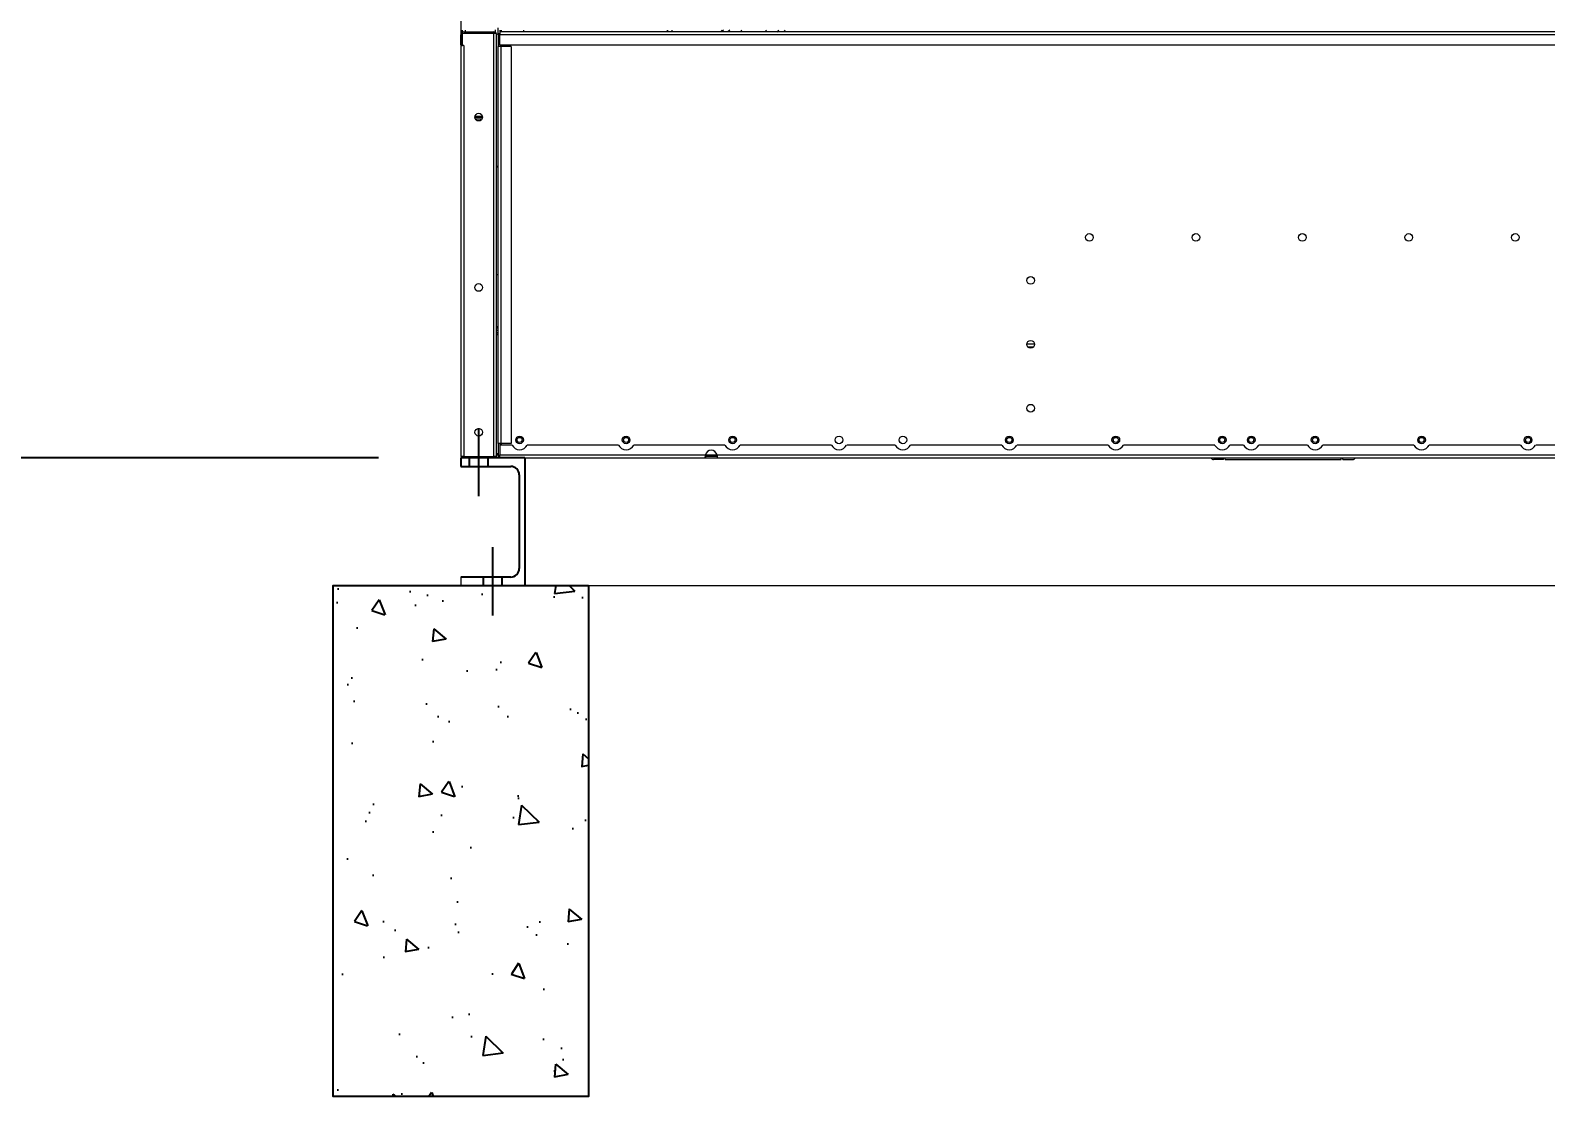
# Model space of a CAD drawing. Header units: millimetres. Extents: x 3692 to 33099, y 2878 to 23673.
# Drawn here: x 22514 to 24293, y 8867 to 10119 of the extents above; entities that cross this region are included whole.
import ezdxf

# ---------------------------------------------------------------- set-up
doc = ezdxf.new("R2010")
doc.units = ezdxf.units.MM
doc.linetypes.add('CENTERX2', pattern=[4, 2.5, -0.5, 0.5, -0.5])
doc.layers.add('냉각탑_dim', color=1, linetype='Continuous')
doc.styles.add('HY울릉도L', font='')
doc.styles.get('HY울릉도L').set_extended_font_data('HY울릉도L')
doc.dimstyles.new('성지DIM', dxfattribs={"dimtxt": 3.5, "dimasz": 3, "dimexe": 1, "dimexo": 2.5, "dimgap": 2, "dimtad": 1, "dimdec": 0, "dimzin": 3, "dimdsep": 46, "dimtxsty": 'HY울릉도L', "dimblk": 'ARCHTICK', "dimcen": -2, "dimclrd": 256, "dimclre": 256, "dimclrt": 7, "dimadec": 0, "dimazin": 0, "dimtfac": 1, "dimtdec": 0, "dimtofl": 0, "dimtmove": 0, "dimatfit": 3, "dimfxl": 1, "dimtolj": 1, "dimtzin": 0, "dimlwe": -1, "dimarcsym": 0})

# ---------------------------------------------------------------- blocks, each defined once
blk = doc.blocks.new('_ArchTick')
at = {"color": 0, "linetype": 'ByBlock', "const_width": 0.15}
blk.add_lwpolyline([(-0.5, -0.5), (0.5, 0.5)], dxfattribs=at)
blk = doc.blocks.new('*D339')
at = {"layer": 'Defpoints', "color": 0, "transparency": 16777216}
for p in [(23023, 12616.9), (22289.1, 9616.9), (23023, 9616.9)]:
    blk.add_point(p, dxfattribs=at)
at = {"layer": '냉각탑_dim', "transparency": 16777216}
for p, q in [((22923, 12616.9), (22249.1, 12616.9)), ((22923, 9616.9), (22249.1, 9616.9))]:
    blk.add_line(p, q, dxfattribs=at)
at = {"layer": '냉각탑_dim', "lineweight": -2, "transparency": 16777216}
blk.add_line((22289.1, 12616.9), (22289.1, 9616.9), dxfattribs=at)
at = {"layer": '냉각탑_dim', "lineweight": -2, "transparency": 16777216, "xscale": 120, "yscale": 120, "zscale": 120}
for p, rotation in [((22289.1, 12616.9), 90), ((22289.1, 9616.9), 270)]:
    blk.add_blockref('_ArchTick', p, dxfattribs=dict(at, rotation=rotation))
at = {"layer": '냉각탑_dim', "color": 7, "transparency": 16777216, "insert": (22139.1, 11116.9), "char_height": 140, "attachment_point": 5, "rotation": 90, "style": 'HY울릉도L'}
blk.add_mtext('\\A1;3000', dxfattribs=at)
blk = doc.blocks.new('2')
at = {"color": 7, "lineweight": 20, "ltscale": 0.44375}
blk.add_line((23019.6, 11083.1), (23019.6, 10018.1), dxfattribs=at)
at = {"color": 7, "lineweight": 20, "ltscale": 0.004833}
for p, q in [((23019.6, 10101.9), (23019.6, 10113.5)), ((23065.3, 10101.9), (23065.3, 10113.5)), ((23078.6, 10099.9), (23067, 10099.9)), ((23065.3, 9631.9), (23065.3, 9620.3)), ((23078.6, 9633.9), (23067, 9633.9)), ((23915.1, 9614.9), (23903.5, 9614.9)), ((24055.1, 9614.9), (24066.7, 9614.9))]:
    blk.add_line(p, q, dxfattribs=at)
at = {"color": 7, "lineweight": 20, "ltscale": 0.000958937}
blk.add_line((23021.6, 10116.6), (23021.6, 10118.9), dxfattribs=at)
at = {"color": 7, "lineweight": 20, "ltscale": 0.005875}
for p, q in [((23021.6, 10101.1), (23021.6, 10115.2)), ((23063.6, 10114), (23063.6, 10099.9)), ((23063.6, 9633.9), (23063.6, 9619.8))]:
    blk.add_line(p, q, dxfattribs=at)
at = {"color": 7, "lineweight": 20, "ltscale": 0.01525}
for p, q in [((23058.2, 10115.2), (23021.6, 10115.2)), ((23058.2, 9616.9), (23021.6, 9616.9))]:
    blk.add_line(p, q, dxfattribs=at)
at = {"color": 7, "lineweight": 20, "ltscale": 0.014667}
for p, q in [((23023, 10116.9), (23058.2, 10116.9)), ((23023, 9618.6), (23058.2, 9618.6))]:
    blk.add_line(p, q, dxfattribs=at)
at = {"color": 7, "lineweight": 20, "ltscale": 0.000834157}
blk.add_line((23025, 10116.9), (23025, 10118.9), dxfattribs=at)
at = {"color": 7, "lineweight": 20, "ltscale": 0.000708334}
blk.add_line((23058.2, 10115.2), (23058.2, 10116.9), dxfattribs=at)
at = {"color": 7, "lineweight": 20, "ltscale": 0.001131}
for p, q in [((23060.9, 10115.2), (23058.2, 10115.2)), ((23060.9, 9618.6), (23058.2, 9618.6))]:
    blk.add_line(p, q, dxfattribs=at)
at = {"color": 7, "lineweight": 20, "ltscale": 0.206917}
blk.add_line((23058.2, 9618.6), (23058.2, 10115.2), dxfattribs=at)
at = {"color": 7, "lineweight": 20, "ltscale": 0.000414935}
for p, q in [((23059.9, 10115.2), (23060.6, 10115.9)), ((23062.6, 9769.9), (23061.9, 9770.6)), ((23059.9, 9618.6), (23060.6, 9617.9))]:
    blk.add_line(p, q, dxfattribs=at)
at = {"color": 7, "lineweight": 20, "ltscale": 0.00126}
blk.add_line((23060.2, 10116.2), (23060.2, 10119.3), dxfattribs=at)
at = {"color": 7, "lineweight": 20, "ltscale": 2.54818e-05}
blk.add_line((23061.6, 10113.5), (23061.6, 10113.5), dxfattribs=at)
at = {"color": 7, "lineweight": 20, "ltscale": 0.2055}
blk.add_line((23061.6, 9620.3), (23061.6, 10113.5), dxfattribs=at)
at = {"color": 7, "lineweight": 20, "ltscale": 0.002815}
blk.add_line((23063.6, 10114.9), (23063.6, 10121.6), dxfattribs=at)
at = {"color": 7, "lineweight": 20, "ltscale": 0.000708333}
for p, q in [((23065.3, 10114.9), (23063.6, 10114.9)), ((23065.3, 10114), (23063.6, 10114)), ((23021.6, 9618.6), (23021.6, 9616.9)), ((23058.2, 9618.6), (23058.2, 9616.9)), ((23065.3, 9619.8), (23063.6, 9619.8)), ((23065.3, 9618.9), (23063.6, 9618.9))]:
    blk.add_line(p, q, dxfattribs=at)
at = {"color": 7, "lineweight": 20, "ltscale": 0.000375}
for p, q in [((23063.6, 10114), (23063.6, 10114.9)), ((23063.6, 9619.8), (23063.6, 9618.9))]:
    blk.add_line(p, q, dxfattribs=at)
at = {"color": 7, "lineweight": 20}
for p, q in [((25973.9, 10116.9), (23065.3, 10116.9)), ((25973.9, 10113.5), (23065.3, 10113.5)), ((23888.1, 10101.9), (25537.1, 10101.9)), ((23097.2, 9616.9), (25942, 9616.9))]:
    blk.add_line(p, q, dxfattribs=at)
at = {"color": 7, "lineweight": 20, "ltscale": 0.001417}
for p, q in [((23065.3, 10116.9), (23065.3, 10113.5)), ((23067, 10099.9), (23063.6, 10099.9)), ((23067, 9633.9), (23063.6, 9633.9)), ((23023, 9618.6), (23019.6, 9618.6)), ((23065.3, 9616.9), (23065.3, 9620.3))]:
    blk.add_line(p, q, dxfattribs=at)
at = {"color": 7, "lineweight": 20, "ltscale": 0.000881921}
blk.add_line((23065.6, 10116.9), (23065.6, 10119), dxfattribs=at)
at = {"color": 7, "lineweight": 20, "ltscale": 0.000833333}
for p, q in [((23067, 10118.9), (23067, 10116.9)), ((23093.6, 10116.9), (23093.6, 10118.9)), ((23021.6, 10101.9), (23019.6, 10101.9)), ((23021.6, 10101.1), (23019.6, 10101.1)), ((23019.6, 10101.1), (23021.6, 10101.1)), ((23065.6, 10099.9), (23063.6, 10099.9)), ((23065.6, 10099.9), (23065.6, 10101.9)), ((23067, 10101.9), (23067, 10099.9)), ((23063.6, 9763.7), (23061.6, 9763.7)), ((23063.6, 9761.9), (23061.6, 9761.9)), ((23067, 9633.9), (23067, 9631.9)), ((23306.9, 9618.9), (23306.9, 9616.9)), ((23320.4, 9618.9), (23320.4, 9616.9)), ((23915.1, 9614.9), (23915.1, 9616.9)), ((24055.1, 9614.9), (24055.1, 9616.9))]:
    blk.add_line(p, q, dxfattribs=at)
at = {"color": 7, "lineweight": 20, "ltscale": 0.00083243}
for p, q in [((23262.4, 10116.9), (23262.4, 10118.9)), ((23262.5, 10116.9), (23262.5, 10118.9)), ((23267.7, 10116.9), (23267.7, 10118.9))]:
    blk.add_line(p, q, dxfattribs=at)
at = {"color": 7, "lineweight": 20, "ltscale": 0.00121}
for p, q in [((23326.5, 10118.9), (23324.4, 10116.9)), ((23327.8, 10118.9), (23325.7, 10116.9)), ((23335.3, 10118.9), (23333.2, 10116.9)), ((23347.5, 10116.9), (23349.6, 10118.9)), ((23378.6, 10118.9), (23376.5, 10116.9)), ((23390.7, 10116.9), (23392.8, 10118.9)), ((23398.3, 10116.9), (23400.4, 10118.9))]:
    blk.add_line(p, q, dxfattribs=at)
at = {"color": 7, "lineweight": 20, "ltscale": 0.201042}
for p, q in [((23019.6, 10101.1), (23019.6, 9618.6)), ((23023, 10101.1), (23023, 9618.6))]:
    blk.add_line(p, q, dxfattribs=at)
at = {"color": 7, "lineweight": 20, "ltscale": 0.000583333}
blk.add_line((23023, 10101.1), (23021.6, 10101.1), dxfattribs=at)
at = {"color": 7, "lineweight": 20, "ltscale": 0.194167}
for p, q in [((23063.6, 9633.9), (23063.6, 10099.9)), ((23067, 9633.9), (23067, 10099.9)), ((23078.6, 10099.9), (23078.6, 9633.9))]:
    blk.add_line(p, q, dxfattribs=at)
at = {"color": 7, "lineweight": 20, "ltscale": 0.307}
blk.add_line((23065.3, 10101.9), (23888.1, 10101.9), dxfattribs=at)
at = {"color": 7, "lineweight": 20, "ltscale": 0.003614}
blk.add_line((23036.3, 10018.1), (23045, 10018.1), dxfattribs=at)
at = {"color": 7, "lineweight": 20, "ltscale": 0.003735}
blk.add_line((23045.1, 10016.5), (23036.1, 10016.5), dxfattribs=at)
at = {"color": 7, "lineweight": 20, "ltscale": 0.003172}
blk.add_line((23044.4, 10014.5), (23036.8, 10014.5), dxfattribs=at)
at = {"color": 7, "lineweight": 20, "ltscale": 0.001718}
blk.add_line((23038.6, 10012.9), (23042.7, 10012.9), dxfattribs=at)
at = {"color": 7, "lineweight": 20, "ltscale": 0.053167}
blk.add_line((23061.6, 9831.7), (23061.6, 9959.3), dxfattribs=at)
at = {"color": 7, "lineweight": 20, "ltscale": 0.000833118}
blk.add_line((23061.6, 9959.3), (23063.6, 9959.3), dxfattribs=at)
at = {"color": 7, "lineweight": 20, "ltscale": 0.000833254}
blk.add_line((23063.6, 9831.7), (23061.6, 9831.7), dxfattribs=at)
at = {"color": 7, "lineweight": 20, "ltscale": 0.000547189}
blk.add_line((23062.9, 9770.6), (23061.6, 9770.6), dxfattribs=at)
at = {"color": 7, "lineweight": 20, "ltscale": 0.000834193}
blk.add_line((23061.6, 9766.9), (23063.6, 9766.9), dxfattribs=at)
at = {"color": 7, "lineweight": 20, "ltscale": 0.000832799}
blk.add_line((23061.6, 9761.9), (23063.6, 9761.9), dxfattribs=at)
at = {"color": 7, "lineweight": 20, "ltscale": 0.003726}
blk.add_line((23684.1, 9750.7), (23693, 9750.7), dxfattribs=at)
at = {"color": 7, "lineweight": 20, "ltscale": 0.002875}
blk.add_line((23685.1, 9747.3), (23692, 9747.3), dxfattribs=at)
at = {"color": 1, "linetype": 'CENTERX2', "ltscale": 50}
for p, q in [((23040.6, 9571.9), (23040.6, 9651.9)), ((23057.1, 9431.9), (23057.1, 9511.9))]:
    blk.add_line(p, q, dxfattribs=at)
at = {"color": 7, "lineweight": 20, "ltscale": 0.000128159}
blk.add_line((23063.9, 9633.9), (23063.6, 9633.9), dxfattribs=at)
at = {"color": 7, "lineweight": 20, "ltscale": 0.005987}
blk.add_line((23079.7, 9631.9), (23065.3, 9631.9), dxfattribs=at)
at = {"color": 7, "lineweight": 20, "ltscale": 0.000833334}
blk.add_line((23065.6, 9631.9), (23065.6, 9633.9), dxfattribs=at)
at = {"color": 7, "lineweight": 20, "ltscale": 0.044641}
for p, q in [((23204.7, 9631.9), (23097.6, 9631.9)), ((23329.7, 9631.9), (23222.6, 9631.9)), ((23454.7, 9631.9), (23347.6, 9631.9)), ((23654.7, 9631.9), (23547.6, 9631.9)), ((23779.7, 9631.9), (23672.6, 9631.9)), ((23904.7, 9631.9), (23797.6, 9631.9)), ((24138.7, 9631.9), (24031.6, 9631.9)), ((24263.7, 9631.9), (24156.6, 9631.9)), ((24388.7, 9631.9), (24281.6, 9631.9))]:
    blk.add_line(p, q, dxfattribs=at)
at = {"color": 7, "lineweight": 20, "ltscale": 0.023808}
for p, q in [((23529.7, 9631.9), (23472.6, 9631.9)), ((24013.7, 9631.9), (23956.6, 9631.9))]:
    blk.add_line(p, q, dxfattribs=at)
at = {"color": 7, "lineweight": 20, "ltscale": 0.006725}
blk.add_line((23938.7, 9631.9), (23922.6, 9631.9), dxfattribs=at)
at = {"lineweight": 20}
blk.add_line((23092.6, 9616.9), (23019.6, 9616.9), dxfattribs=at)
at = {"color": 7, "lineweight": 25, "ltscale": 0.008333}
blk.add_line((23019.6, 9616.9), (23019.6, 9606.9), dxfattribs=at)
at = {"color": 7, "lineweight": 25, "ltscale": 0.125}
for p, q in [((23094.6, 9616.9), (23019.6, 9616.9)), ((23019.6, 9466.9), (23094.6, 9466.9))]:
    blk.add_line(p, q, dxfattribs=at)
at = {"color": 7, "lineweight": 20, "ltscale": 0.280701}
blk.add_line((23021, 9616.9), (23056.2, 9616.9), dxfattribs=at)
for p, q in [((23029.6, 9606.9), (23029.6, 9616.9)), ((23051.6, 9606.9), (23051.6, 9616.9)), ((23046.1, 9466.9), (23046.1, 9476.9)), ((23068.1, 9466.9), (23068.1, 9476.9))]:
    blk.add_line(p, q)
at = {"color": 7, "lineweight": 20, "ltscale": 0.002932}
blk.add_line((23058.3, 9616.9), (23065.3, 9616.9), dxfattribs=at)
at = {"color": 7, "lineweight": 20, "ltscale": 0.000834328}
blk.add_line((23061.6, 9621.9), (23063.6, 9621.9), dxfattribs=at)
at = {"color": 7, "lineweight": 20, "ltscale": 2.38284e-05}
blk.add_line((23061.6, 9620.2), (23061.6, 9620.3), dxfattribs=at)
at = {"color": 7, "lineweight": 20, "ltscale": 0.000837638}
blk.add_line((23063.6, 9620.1), (23061.6, 9620.1), dxfattribs=at)
at = {"color": 7, "lineweight": 20, "ltscale": 0.100609}
blk.add_line((23065.3, 9620.3), (23306.8, 9620.3), dxfattribs=at)
at = {"color": 7, "lineweight": 20, "ltscale": 0.100651}
blk.add_line((23065.3, 9616.9), (23306.9, 9616.9), dxfattribs=at)
at = {"color": 7, "lineweight": 20, "ltscale": 0.004083}
blk.add_line((23087.4, 9616.9), (23097.2, 9616.9), dxfattribs=at)
at = {"ltscale": 25}
blk.add_line((23094.6, 9616.9), (23094.6, 9466.9), dxfattribs=at)
at = {"color": 7, "lineweight": 20, "ltscale": 0.005698}
blk.add_line((23306.8, 9620.3), (23320.5, 9620.3), dxfattribs=at)
at = {"color": 7, "lineweight": 20, "ltscale": 0.005614}
for p, q in [((23306.9, 9618.9), (23320.4, 9618.9)), ((23306.9, 9616.9), (23320.4, 9616.9))]:
    blk.add_line(p, q, dxfattribs=at)
at = {"color": 7, "lineweight": 20, "ltscale": 0.412719}
blk.add_line((23320.4, 9616.9), (24310.9, 9616.9), dxfattribs=at)
at = {"color": 7, "lineweight": 20, "ltscale": 0.412635}
blk.add_line((23320.5, 9620.3), (24310.8, 9620.3), dxfattribs=at)
at = {"color": 7, "lineweight": 20, "ltscale": 0.000833651}
for p, q in [((23917.1, 9614.9), (23917.1, 9616.9)), ((24053.1, 9614.9), (24053.1, 9616.9))]:
    blk.add_line(p, q, dxfattribs=at)
at = {"color": 7, "lineweight": 20, "ltscale": 0.056667}
blk.add_line((23917.1, 9614.9), (24053.1, 9614.9), dxfattribs=at)
at = {"color": 7, "lineweight": 25, "ltscale": 0.05125}
for p, q in [((23019.6, 9606.9), (23078.1, 9606.9)), ((23078.1, 9476.9), (23019.6, 9476.9))]:
    blk.add_line(p, q, dxfattribs=at)
at = {"color": 7, "lineweight": 25, "ltscale": 0.091667}
blk.add_line((23088.1, 9596.9), (23088.1, 9486.9), dxfattribs=at)
at = {"color": 7, "lineweight": 15, "ltscale": 0.0625}
blk.add_line((23019.6, 9476.9), (23019.6, 9466.9), dxfattribs=at)
at = {"lineweight": 5}
blk.add_line((23094.6, 9466.9), (25944.6, 9466.9), dxfattribs=at)
at = {"color": 7, "lineweight": 20}
for centre, radius in [((23040.6, 10016.9), 4.5), ((23757.6, 9875.7), 4.5), ((23882.6, 9875.7), 4.5), ((24007.6, 9875.7), 4.5), ((24132.6, 9875.7), 4.5), ((24257.6, 9875.7), 4.5), ((23688.6, 9825.2), 4.5), ((23040.6, 9816.9), 4.5), ((23688.6, 9750.2), 4.5), ((23688.6, 9675.2), 4.5), ((23040.6, 9646.9), 4.5), ((23088.6, 9637.9), 4.5), ((23088.6, 9637.9), 3), ((23213.6, 9637.9), 4.5), ((23213.6, 9637.9), 3), ((23338.6, 9637.9), 4.5), ((23338.6, 9637.9), 3), ((23463.6, 9637.9), 4.5), ((23538.6, 9637.9), 4.5), ((23663.6, 9637.9), 4.5), ((23663.6, 9637.9), 3), ((23788.6, 9637.9), 4.5), ((23788.6, 9637.9), 3), ((23913.6, 9637.9), 4.5), ((23913.6, 9637.9), 3), ((23947.6, 9637.9), 4.5), ((23947.6, 9637.9), 3), ((24022.6, 9637.9), 4.5), ((24022.6, 9637.9), 3), ((24147.6, 9637.9), 4.5), ((24147.6, 9637.9), 3), ((24272.6, 9637.9), 4.5), ((24272.6, 9637.9), 3)]:
    blk.add_circle(centre, radius, dxfattribs=at)
for centre, radius, start, end in [((23023, 10113.5), 3.4, 90, 180), ((23058.2, 10113.5), 3.4, 0, 90), ((23020.8, 10019.3), 1.2, 180, 180.7349), ((23020.8, 10011.7), 1.2, 179.2651, 180), ((23060.2, 9772.3), 3.4, 294.3157, 359.0524), ((23088.6, 9636.4), 10, 206.7437, 333.2563), ((23213.6, 9636.4), 10, 206.7437, 333.2563), ((23338.6, 9636.4), 10, 206.7437, 333.2563), ((23463.6, 9636.4), 10, 206.7437, 333.2563), ((23538.6, 9636.4), 10, 206.7437, 333.2563), ((23663.6, 9636.4), 10, 206.7437, 333.2563), ((23788.6, 9636.4), 10, 206.7437, 333.2563), ((23913.6, 9636.4), 10, 206.7437, 333.2563), ((23947.6, 9636.4), 10, 206.7437, 333.2563), ((24022.6, 9636.4), 10, 206.7437, 333.2563), ((24147.6, 9636.4), 10, 206.7437, 333.2563), ((24272.6, 9636.4), 10, 206.7437, 333.2563), ((23023, 9620.3), 3.4, 210, 245.6841), ((23058.2, 9620.3), 3.4, 270, 0), ((23067, 9620.3), 3.4, 204.3161, 239.9997), ((23323.2, 9617.9), 16.6, 171.9124, 179.4428), ((23313.6, 9618.8), 7, 12.3734, 167.6266), ((23304, 9617.9), 16.6, 0.5572, 8.0877), ((23903.5, 9618.3), 3.4, 204.3017, 270), ((23903.5, 9618.3), 1.4, 268.112, 270), ((24066.7, 9618.3), 3.4, 270, 335.6983), ((24066.7, 9618.3), 1.4, 270, 271.888)]:
    blk.add_arc(centre, radius, start, end, dxfattribs=at)
at = {"color": 7, "lineweight": 25}
for centre, start, end in [((23078.1, 9596.9), 0, 90), ((23078.1, 9486.9), 270, 0)]:
    blk.add_arc(centre, 10, start, end, dxfattribs=at)
at = {"color": 7, "lineweight": 20}
for points in [[(23060.9, 10115.2), (23061.2, 10114.8), (23061.4, 10114.5), (23061.6, 10114.2), (23061.6, 10113.8), (23061.6, 10113.5)], [(23062.9, 9770.6), (23063.2, 9770.9), (23063.4, 9771.2), (23063.5, 9771.6), (23063.6, 9771.9), (23063.6, 9772.2)], [(23060.9, 9618.6), (23061.2, 9618.9), (23061.4, 9619.2), (23061.6, 9619.6), (23061.6, 9619.9), (23061.6, 9620.3)], [(23306.9, 9618.9), (23306.8, 9618.9), (23306.8, 9618.9), (23306.7, 9618.9), (23306.7, 9619), (23306.7, 9619.1)], [(23320.6, 9619.1), (23320.6, 9619), (23320.5, 9618.9), (23320.5, 9618.9), (23320.4, 9618.9), (23320.4, 9618.9)]]:
    blk.add_open_spline(points, degree=5, dxfattribs=at)
for points, knots in [([(23061.6, 9959.3), (23061.6, 9959.2), (23061.7, 9959.1), (23061.7, 9959), (23062, 9958.7), (23062.5, 9958.5), (23062.8, 9958.4), (23063.2, 9958.2), (23063.6, 9958.1)], [0, 0, 0, 0, 0, 0, 2.033975, 2.033975, 2.033975, 5.485293, 5.485293, 5.485293, 5.485293, 5.485293, 5.485293]), ([(23306.9, 9616.9), (23306.8, 9616.9), (23306.8, 9616.9), (23306.7, 9617), (23306.7, 9617.3), (23306.6, 9617.6), (23306.6, 9617.8), (23306.6, 9617.9), (23306.6, 9618.1)], [0, 0, 0, 0, 0, 0, 3.009, 3.009, 3.009, 4.870321, 4.870321, 4.870321, 4.870321, 4.870321, 4.870321]), ([(23320.6, 9618.1), (23320.6, 9617.8), (23320.6, 9617.4), (23320.6, 9617.2), (23320.5, 9617), (23320.4, 9616.9), (23320.4, 9616.9), (23320.4, 9616.9), (23320.4, 9616.9)], [0, 0, 0, 0, 0, 0, 3.956241, 3.956241, 3.956241, 4.866694, 4.866694, 4.866694, 4.866694, 4.866694, 4.866694])]:
    blk.add_open_spline(points, degree=5, knots=knots, dxfattribs=at)

msp = doc.modelspace()

# ---------------------------------------------------------------- hatches: boundary and pattern name
h = msp.add_hatch()
h.set_pattern_fill('AR-CONC', color=4, angle=-90)
h.set_pattern_definition([(320, (-179113.87, 344246.87), (-15.939086, -182.18467), [19.05, -209.55]), (265, (-179113.87, 344246.87), (191.056845, 35.24342), [15.24, -167.64058]), (10.451445, (-179115.2, 344231.68), (175.11775, -146.94125), [16.19001, -178.090245]), (316.1842, (-179063.07, 344246.87), (-42.04233, -271.07904), [28.575, -314.325]), (6.63556, (-179066.57, 344224.28), (247.42612, -237.40413), [24.28502, -267.1356]), (261.18415, (-179063.07, 344246.87), (247.42612, -237.40413), [22.85997, -251.45973]), (291, (-179075.77, 344221.47), (-102.2652, -151.61439), [19.05, -209.55]), (236, (-179075.77, 344221.47), (184.18797, -61.80203), [15.24, -167.64]), (341.451445, (-179084.3, 344208.83), (81.92277, -213.41642), [16.19001, -178.08994]), (307.5, (-179113.87, 344246.866), (84.555039, -3.088603), [0, -165.608, 0, -170.18, 0, -168.275]), (277.5, (-179113.87, 344246.87), (100.180575, -66.819663), [0, -97.028, 0, -161.798, 0, -64.135]), (237.5, (-179113.87, 344303.51), (-5.728744, -135.590595), [0, -63.5, 0, -198.12, 0, -262.89]), (227.5, (-179113.87, 344328.91), (25.42649, -148.12918), [0, -82.55, 0, -131.572, 0, -186.69])])
h.paths.add_polyline_path([(22869.6, 9467), (22869.6, 8867), (23169.6, 8866.8), (23169.6, 9466.8)])

# ---------------------------------------------------------------- linework, layer by layer
at = {"ltscale": 500}
msp.add_lwpolyline([(23169.6, 9466.9), (23169.6, 8866.9), (22869.6, 8866.9), (22869.6, 9466.9)], close=True, dxfattribs=at)

# ---------------------------------------------------------------- block references
msp.add_blockref('2', (0, 0))

# ---------------------------------------------------------------- dimensions: what is measured, and where the dimension line sits
at = {"layer": '냉각탑_dim'}
dim = msp.add_linear_dim(base=(22289.1, 9616.9), p1=(23023, 12616.9), p2=(23023, 9616.9), angle=90, dimstyle='성지DIM', override={"dimscale": 40}, dxfattribs=at)
dim.commit()
dim.dimension.update_dxf_attribs({"geometry": '*D339', "text_midpoint": (22139.1, 11116.9)})

doc.saveas('drawing.dxf')
